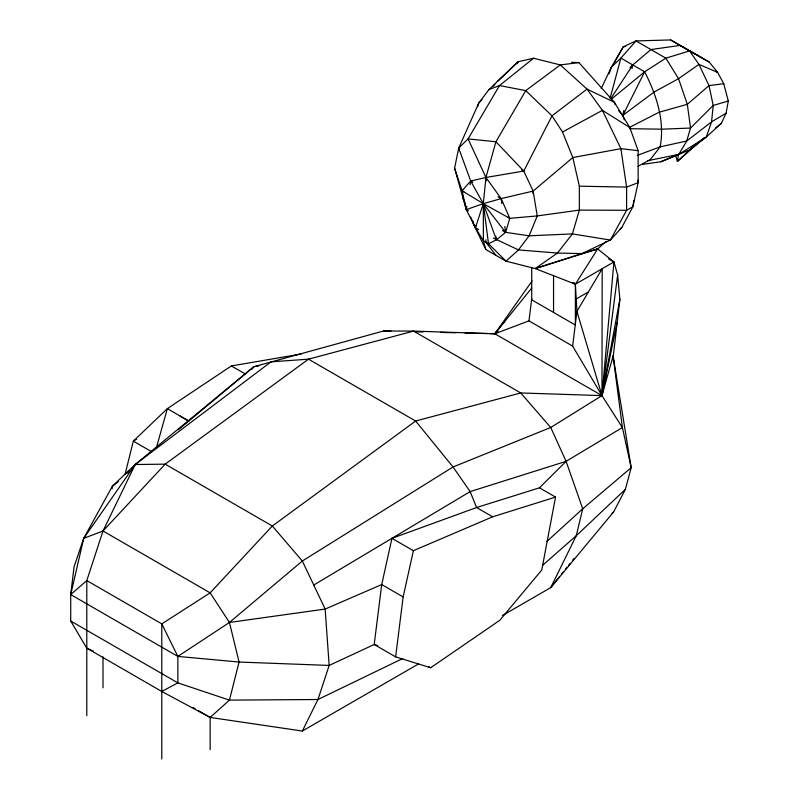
<?xml version="1.0" encoding="UTF-8"?>
<svg xmlns="http://www.w3.org/2000/svg" width="799" height="799" viewBox="0 0 799 799"><rect width="100%" height="100%" fill="white"/><g stroke="black" fill="none" stroke-linecap="round" stroke-linejoin="round"><path stroke-width="1.2" d="M612.853 359.76L619.884 299.345L617.637 275.046L613.942 261.942L597.672 248.958L594.047 249.907M112.18 488.688L112.369 486.221L135.191 464.519L253.842 366.721L383.58 330.986L413.582 331.096L494.821 333.762L528.968 320.878L572.633 346.087L601.967 395.615L622.391 427.545L631.19 467.665L625.377 489.348L613.672 511.849L550.731 587.625L502.471 615.49M608.738 258.946L613.942 261.942L601.967 395.615L550.731 427.485L453.033 466.966L302.332 561.018L229.433 622.461L177.857 656.418L177.857 682.875L161.788 691.465L86.791 648.169L70.712 621.013L70.712 594.566L74.067 566.781L83.705 538.336L112.369 486.221L118.212 481.717M532.923 193.448L533.133 191.081L523.764 171.066L495.919 141.753L468.064 138.906L458.696 148.095L454.591 168.199L466.256 209.618L475.445 227.705L483.375 240.759L485.802 249.508L506.027 261.183L535.21 268.564L575.38 284.204L613.942 261.942M638.141 150.661L620.873 148.664L572.813 157.563L533.133 191.081L537.248 215.92L529.108 235.815L518.451 249.917L506.027 261.183L488.499 243.715L483.375 240.759L483.325 203.655L485.932 177.468L495.919 141.753L525.752 90.627L560.289 64.929L578.885 62.592L614.411 102.322L629.772 127.49L638.141 150.661L638.141 182.701L632.908 206.731L621.832 227.395L610.396 240.07L581.912 253.593L535.21 268.564L557.432 253.053L572.424 233.907L579.345 210.107L579.345 186.177L572.813 157.563L562.516 132.005L551.989 115.855L525.752 90.627L499.505 85.553L488.988 89.548L478.681 103.221L458.696 148.095L458.896 150.582M528.968 320.878L531.715 298.636M572.633 346.087L576.928 311.35L575.38 284.204L597.672 248.958L606.032 241.488M395.625 656.868L403.145 596.923L413.383 550.691L492.643 516.803L555.545 497.098L541.752 570.027L499.804 620.284L430.671 667.754L395.625 656.868L374.192 644.493L329.158 665.437L239.071 662.041L177.857 656.418L70.712 594.566L83.705 538.336L135.191 464.519L270.991 361.857L308.494 359.17L413.582 331.096L520.728 392.958L550.731 427.485L566.101 461.333L582.721 508.813L576.259 535.739L550.731 587.625L559.27 576.938M617.637 275.046L601.967 395.615L520.728 392.958L415.64 421.033L272.329 526.002L210.147 592.848L161.788 623.879L161.788 759.05M633.737 200.689L632.908 206.731L626.606 210.287L579.345 210.107L537.248 215.92L509.792 218.337L483.325 203.655L462.082 190.801L454.591 168.199M466.796 206.142L466.256 209.618L468.364 210.836M470.112 184.699L470.681 181.003L458.696 148.095M678.561 154.137L677.412 161.428L704.478 137.458M675.614 155.505L677.412 161.428L689.607 149.902L706.296 137.048L721.307 123.346L726.091 113.198L728.289 100.994L723.734 83.705L717.612 72.379L709.202 62.042L670.621 39.95L635.984 40.929L623.29 46.801L611.325 67.196L601.248 88.559M619.884 299.345L601.967 395.615L494.821 333.762L489.877 333.632M624.249 119.78L622.86 115.336L623.799 110.542M632.059 68.544L632.768 64.949L650.915 49.548L680.099 45.423L701.182 57.408M617.118 322.436L601.967 395.615L576.928 311.35L602.196 268.724L601.967 395.615L613.103 356.034L631.19 467.665L582.721 508.813L546.846 541.482M475.914 225.428L475.445 227.705L478.591 229.523M485.472 179.665L485.932 177.468L468.064 138.906L499.505 85.553L533.562 58.237L560.289 64.929L587.025 89.108L602.416 110.362L620.873 148.664L626.606 187.086L626.606 210.287L610.396 240.07L572.424 233.907L529.108 235.815L505.607 232.339L502.461 230.521M124.974 474.616L133.333 441.148L167.351 408.639L231.35 365.952L301.313 353.977M610.046 98.397L620.903 58.097L635.984 40.929L665.857 58.177L678.541 78.701L687.32 104.319L690.556 128.04L686.731 141.004L678.78 154.377L660.883 161.748L642.686 164.364M156.424 447.62L167.351 408.639L188.784 421.073M485.932 179.935L485.932 177.468L501.183 198.611L509.792 218.337L505.607 232.339L496.429 239.82L488.499 243.715L483.325 203.655L470.681 181.003L485.932 177.468L523.764 171.066L551.989 115.855L587.025 89.108L614.411 102.322L615.19 104.659M477.592 106.726L478.681 103.221L481.917 99.446M161.788 691.465L210.147 717.442L302.332 731.035L317.952 699.515L329.158 665.437L325.153 609.068L302.332 561.018L272.329 526.002L165.183 464.149L135.191 464.519L103.001 530.985L86.791 580.583L86.791 715.744M533.133 191.081L501.183 198.611L483.325 203.655L475.445 227.705L470.601 217.008M609.048 73.917L611.325 67.196L620.903 58.097L644.633 71.8C656.359 94.572 665.088 121.108 660.144 146.856L650.126 159.75L638.131 166.232M618.656 110.781L622.86 115.336L644.633 71.8L665.857 58.177L689.577 50.896L709.202 62.042M614.521 62.292L623.29 46.801L625.747 46.532M516.893 63.75L518.161 61.713L533.562 58.237M610.736 98.716L632.768 64.949L630.081 67.496M532.044 281.038L494.821 333.762L497.837 331.555M251.715 369.538L253.842 366.721L258.766 365.872M498.636 328.858L494.821 333.762L497.757 331.475M500.154 326.901L504.728 321.018M561.597 574.022L563.145 572.074M565.482 569.158L567.03 567.21M568.578 565.273L570.136 563.325M572.464 560.409L574.022 558.461M531.725 288.039L494.821 333.762L497.377 331.056M493.233 86.252L494.851 84.364M497.278 81.538L518.161 61.713L488.988 89.548M504.838 226.417L505.607 232.339L483.325 203.655L466.256 209.618L462.082 190.801L470.681 181.003L472.848 182.242M83.705 538.336L103.001 530.985L165.183 464.149L308.494 359.17L415.64 421.033L453.033 466.966L470.152 491.605L476.574 507.525L492.643 516.803M377.697 645.582L374.192 644.493L381.722 584.558L391.949 538.326L476.574 507.525L539.475 487.809L566.101 461.333L622.391 427.545L613.103 356.034L613.113 358.531M612.004 513.507L613.672 511.849M625.377 489.348L576.259 535.739L542.521 565.392M210.147 749.692L210.147 717.442L229.433 700.124L239.071 662.041L229.433 622.461L210.147 592.848L103.001 530.985M619.974 229.053L621.832 227.395M70.712 594.566L86.791 580.583L161.788 623.879L177.857 656.418M697.058 143.55L689.607 149.902L660.883 161.748M126.592 473.028L129.458 470.631M178.257 429.862L253.842 366.721M611.305 99.196L644.633 71.8M715.694 127.85L721.307 123.346M622.86 115.336L654.221 91.965L678.541 78.701L698.935 64.389L717.612 72.379L715.554 71.191M126.721 473.308L128.729 471.889M136.509 439.21L133.333 441.148L151.55 451.665M726.091 113.198L711.549 121.887L686.731 141.004L660.144 146.856L637.442 155.336M313.737 585.038L470.152 491.605L566.101 461.333M576.219 298.956L588.464 291.885M302.332 731.035L418.666 663.869M562.516 132.005L602.416 110.362L629.772 127.49M629.242 127.53L659.155 112.22L687.32 104.319L709.003 85.613L723.734 83.705M402.556 658.616L317.952 699.515L229.433 700.124L177.857 682.875L70.712 621.013M647.879 160.669L678.78 154.377L706.296 137.048L711.549 121.887L713.217 105.448L709.003 85.613L698.935 64.389L689.577 50.896L670.621 39.95M535.21 268.564L597.672 248.958L581.912 253.593L557.432 253.053L518.451 249.917L493.283 238.002M728.289 100.994L713.217 105.448L690.556 128.04L662.221 129.178L629.452 128.699M229.433 622.461L325.153 609.068L381.722 584.558L403.145 596.923M309.023 359.48L308.494 359.17M579.345 186.177L626.606 187.086L638.141 182.701L638.001 180.214M383.58 330.986L390.991 331.176M415.72 331.785L423.13 331.975M440.439 332.404L455.27 332.774M465.158 333.023L487.41 333.573M571.535 62.322L578.885 62.592M86.791 648.169L93.273 651.135M231.35 365.952L245.313 373.952M521.617 169.827L523.764 171.066M497.947 196.744L501.183 198.611L501.832 203.525M462.082 190.801L463.939 191.87M507.924 217.268L509.792 218.337M572.264 282.407L575.38 284.204L575.38 325.043L531.715 299.825L531.715 267.665M539.475 487.809L555.545 497.098M180.005 415.969L188.644 420.963M391.77 538.216L413.383 550.691M428.524 666.516L430.671 667.754M192.998 707.544L195.146 708.783M198.352 710.641L210.147 717.442M573.632 282.496L575.38 284.204M495.919 255.34L485.932 242.237L485.932 239.81M485.802 249.508L473.378 223.9L473.218 221.423M465.497 204.374L462.721 197.483L462.521 195.026M483.325 203.655L496.429 239.82L495.829 236.284M485.932 177.468L486.511 180.884M613.103 356.034L613.672 362.207M553.547 275.315L553.547 312.429M103.001 656.818L103.001 687.829"/></g></svg>
